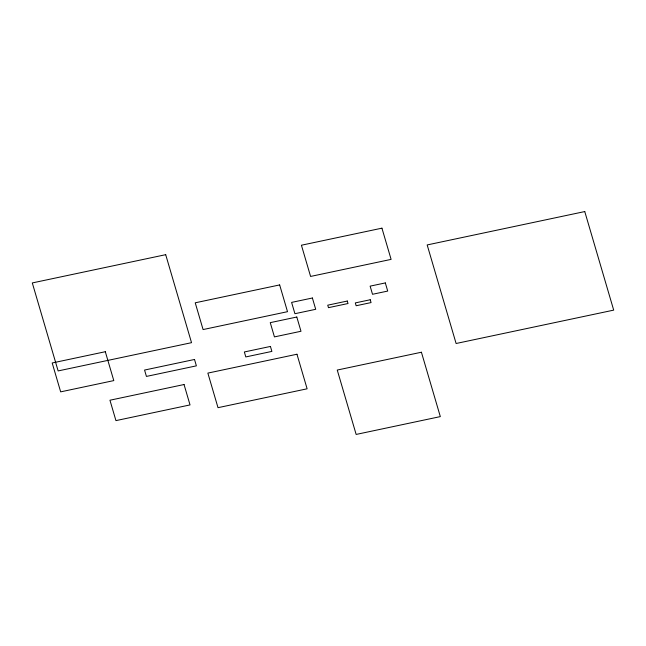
<?xml version="1.0" encoding="UTF-8"?>
<svg xmlns="http://www.w3.org/2000/svg" width="646" height="646" viewBox="0 0 646 646"><rect width="100%" height="100%" fill="white"/><g stroke="black" fill="none" stroke-linecap="round" stroke-linejoin="round"><path stroke-width="0.97" d="M165.699 254.677L32.3 282.932L58.132 370.925L191.531 342.679L165.699 254.677M381.939 228.167L301.424 245.222L310.589 276.44L391.105 259.385L381.939 228.167M584.767 211.565L427.176 244.939L456.108 343.502L613.7 310.128L584.767 211.565M279.661 284.926L195.229 302.804L203.086 329.565L287.51 311.687L279.661 284.926M312.389 298L291.604 302.401L294.923 313.706L315.708 309.305L312.389 298M385.323 282.924L370.126 286.138L372.524 294.285L387.713 291.071L385.323 282.924M105.314 351.715L52.189 362.971L60.667 391.856L113.793 380.599L105.314 351.715M347.282 301.036L327.74 305.178L328.475 307.666L348.016 303.531L347.282 301.036M370.231 299.752L355.316 302.909L356.148 305.744L371.062 302.586L370.231 299.752M296.805 317.024L270.254 322.645L274.437 336.897L300.988 331.269L296.805 317.024M194.519 359.475L144.559 370.053L146.432 376.424L196.384 365.846L194.519 359.475M270.432 346.442L244.35 351.965L245.803 356.931L271.885 351.408L270.432 346.442M296.966 354.234L207.859 373.105L218.009 407.674L307.116 388.803L296.966 354.234M184.045 384.531L109.949 400.221L115.941 420.619L190.029 404.921L184.045 384.531M421.418 352.231L337.252 370.053L356.148 434.435L440.322 416.605L421.418 352.231"/></g></svg>
